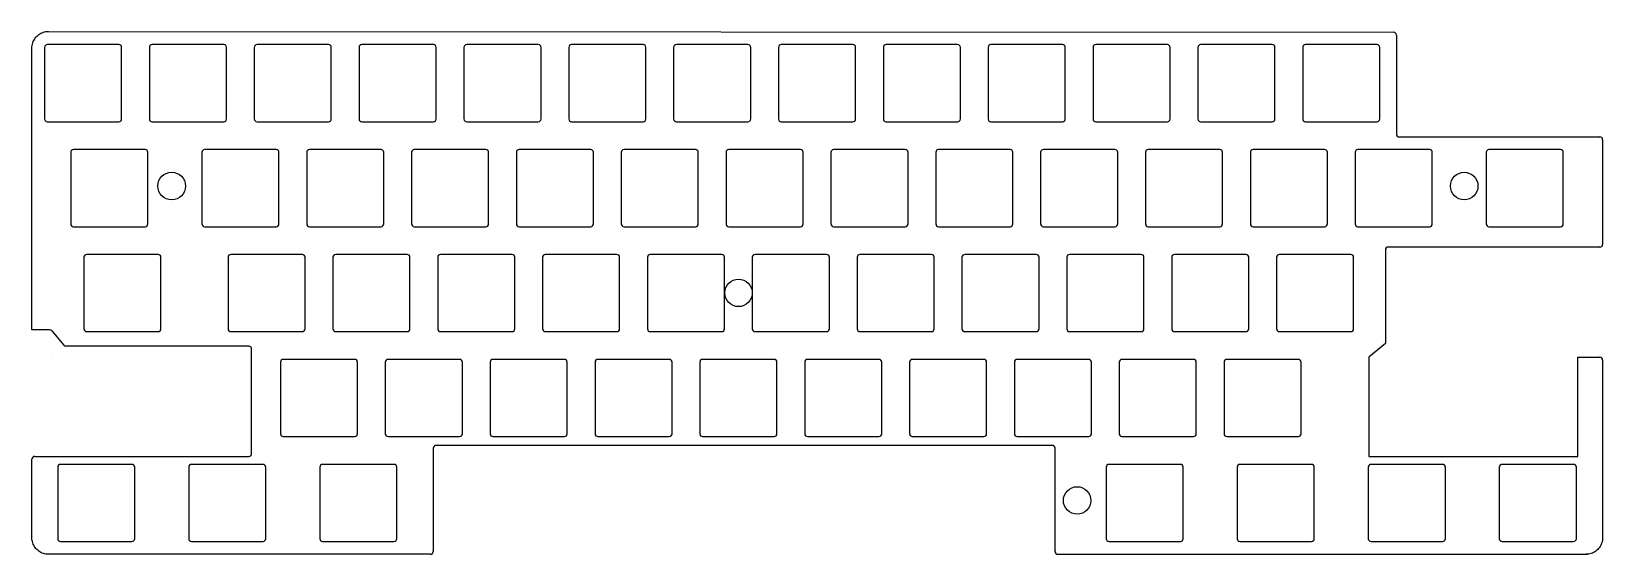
# Model space of a CAD drawing. Extents: x 0 to 285, y 0 to 95.
import ezdxf

# ---------------------------------------------------------------- set-up
doc = ezdxf.new("R2010")
doc.units = 0
doc.header["$MEASUREMENT"] = 0
doc.layers.add('keebio', color=18, linetype='Continuous', lineweight=25, true_color=0x000000)

msp = doc.modelspace()

# ---------------------------------------------------------------- linework, layer by layer
at = {"color": 0}
for p, q in [((0.81, 94.1), (0.97, 94.28)), ((0.97, 94.28), (1.15, 94.44)), ((1.15, 94.44), (1.33, 94.58)), ((1.33, 94.58), (1.53, 94.71)), ((1.53, 94.71), (1.73, 94.83)), ((1.73, 94.83), (1.95, 94.93)), ((1.95, 94.93), (2.17, 95.01)), ((2.17, 95.01), (2.4, 95.07)), ((2.4, 95.07), (2.63, 95.12)), ((2.63, 95.12), (2.86, 95.15)), ((2.86, 95.15), (3.1, 95.15)), ((3.1, 95.15), (247.5, 95)), ((0.1, 92.39), (0.13, 92.63)), ((0.1, 92.16), (0.1, 92.39)), ((0.1, 40.99), (0.1, 92.16)), ((0.13, 92.63), (0.18, 92.86)), ((0.18, 92.86), (0.24, 93.08)), ((0.24, 93.08), (0.32, 93.3)), ((0.32, 93.3), (0.42, 93.52)), ((0.42, 93.52), (0.54, 93.72)), ((0.54, 93.72), (0.67, 93.92)), ((0.67, 93.92), (0.81, 94.1)), ((285.47, 75.5), (285.47, 56.5)), ((3.3, 40.99), (0.1, 40.99)), ((280.99, 35.99), (284.97, 35.99)), ((285.47, 35.49), (285.47, 3.23)), ((0.1, 3.23), (0.1, 17.5)), ((0.1, 2.99), (0.1, 3.23)), ((0.13, 2.76), (0.1, 2.99)), ((285.46, 2.99), (285.43, 2.76)), ((285.47, 3.23), (285.46, 2.99)), ((0.18, 2.53), (0.13, 2.76)), ((0.24, 2.3), (0.18, 2.53)), ((0.32, 2.08), (0.24, 2.3)), ((0.42, 1.87), (0.32, 2.08)), ((0.54, 1.66), (0.42, 1.87)), ((0.67, 1.46), (0.54, 1.66)), ((0.81, 1.28), (0.67, 1.46)), ((0.97, 1.11), (0.81, 1.28)), ((1.15, 0.95), (0.97, 1.11)), ((1.33, 0.8), (1.15, 0.95)), ((1.53, 0.67), (1.33, 0.8)), ((1.73, 0.55), (1.53, 0.67)), ((1.95, 0.46), (1.73, 0.55)), ((2.17, 0.37), (1.95, 0.46)), ((2.4, 0.31), (2.17, 0.37)), ((2.63, 0.27), (2.4, 0.31)), ((2.86, 0.24), (2.63, 0.27)), ((3.1, 0.23), (2.86, 0.24)), ((72.5, 0.23), (3.1, 0.23)), ((282.71, 0.24), (282.47, 0.23)), ((282.94, 0.27), (282.71, 0.24)), ((283.17, 0.31), (282.94, 0.27)), ((283.4, 0.37), (283.17, 0.31)), ((283.62, 0.46), (283.4, 0.37)), ((283.83, 0.55), (283.62, 0.46)), ((284.04, 0.67), (283.83, 0.55)), ((284.23, 0.8), (284.04, 0.67)), ((284.42, 0.95), (284.23, 0.8)), ((284.59, 1.11), (284.42, 0.95)), ((284.75, 1.28), (284.59, 1.11)), ((284.9, 1.46), (284.75, 1.28)), ((285.03, 1.66), (284.9, 1.46)), ((285.14, 1.87), (285.03, 1.66)), ((285.24, 2.08), (285.14, 1.87)), ((285.32, 2.3), (285.24, 2.08)), ((285.39, 2.53), (285.32, 2.3)), ((285.43, 2.76), (285.39, 2.53))]:
    msp.add_line(p, q, dxfattribs=at)
at = {"linetype": 'Continuous'}
msp.add_line((3.6, 35.99), (3.6, 35.99), dxfattribs=at)
for centre in [(25.48, 67.09), (260.33, 67.09), (128.48, 47.69)]:
    msp.add_circle(centre, 2.5, dxfattribs=at)
msp.add_arc((0, 0), 0, 0, 0, dxfattribs=at)
at = {"layer": 'keebio'}
for p, q in [((248, 94.5), (248, 76.5)), ((2.39, 92.26), (2.39, 79.26)), ((15.89, 92.76), (2.89, 92.76)), ((16.39, 79.26), (16.39, 92.26)), ((21.44, 92.26), (21.44, 79.26)), ((34.94, 92.76), (21.94, 92.76)), ((35.44, 79.26), (35.44, 92.26)), ((40.49, 92.26), (40.49, 79.26)), ((53.99, 92.76), (40.99, 92.76)), ((54.49, 79.26), (54.49, 92.26)), ((59.54, 92.26), (59.54, 79.26)), ((73.04, 92.76), (60.04, 92.76)), ((73.54, 79.26), (73.54, 92.26)), ((78.59, 92.26), (78.59, 79.26)), ((92.09, 92.76), (79.09, 92.76)), ((92.59, 79.26), (92.59, 92.26)), ((97.64, 92.26), (97.64, 79.26)), ((111.14, 92.76), (98.14, 92.76)), ((111.64, 79.26), (111.64, 92.26)), ((116.69, 92.26), (116.69, 79.26)), ((130.19, 92.76), (117.19, 92.76)), ((130.69, 79.26), (130.69, 92.26)), ((135.74, 92.26), (135.74, 79.26)), ((149.24, 92.76), (136.24, 92.76)), ((149.74, 79.26), (149.74, 92.26)), ((154.79, 92.26), (154.79, 79.26)), ((168.29, 92.76), (155.29, 92.76)), ((168.79, 79.26), (168.79, 92.26)), ((173.84, 92.26), (173.84, 79.26)), ((187.34, 92.76), (174.34, 92.76)), ((187.84, 79.26), (187.84, 92.26)), ((192.89, 92.26), (192.89, 79.26)), ((206.39, 92.76), (193.39, 92.76)), ((206.89, 79.26), (206.89, 92.26)), ((211.94, 92.26), (211.94, 79.26)), ((225.44, 92.76), (212.44, 92.76)), ((225.94, 79.26), (225.94, 92.26)), ((230.99, 92.26), (230.99, 79.26)), ((244.49, 92.76), (231.49, 92.76)), ((244.99, 79.26), (244.99, 92.26)), ((2.89, 78.76), (15.89, 78.76)), ((21.94, 78.76), (34.94, 78.76)), ((40.99, 78.76), (53.99, 78.76)), ((60.04, 78.76), (73.04, 78.76)), ((79.09, 78.76), (92.09, 78.76)), ((98.14, 78.76), (111.14, 78.76)), ((117.19, 78.76), (130.19, 78.76)), ((136.24, 78.76), (149.24, 78.76)), ((155.29, 78.76), (168.29, 78.76)), ((174.34, 78.76), (187.34, 78.76)), ((193.39, 78.76), (206.39, 78.76)), ((212.44, 78.76), (225.44, 78.76)), ((231.49, 78.76), (244.49, 78.76)), ((248.5, 76), (282.5, 76)), ((282.5, 76), (284.97, 76)), ((7.15, 73.21), (7.15, 60.21)), ((20.65, 73.71), (7.65, 73.71)), ((21.15, 60.21), (21.15, 73.21)), ((30.97, 73.21), (30.97, 60.21)), ((44.47, 73.71), (31.47, 73.71)), ((44.97, 60.21), (44.97, 73.21)), ((50.02, 73.21), (50.02, 60.21)), ((63.52, 73.71), (50.52, 73.71)), ((64.02, 60.21), (64.02, 73.21)), ((69.07, 73.21), (69.07, 60.21)), ((82.57, 73.71), (69.57, 73.71)), ((83.07, 60.21), (83.07, 73.21)), ((88.12, 73.21), (88.12, 60.21)), ((101.62, 73.71), (88.62, 73.71)), ((102.12, 60.21), (102.12, 73.21)), ((107.17, 73.21), (107.17, 60.21)), ((120.67, 73.71), (107.67, 73.71)), ((121.17, 60.21), (121.17, 73.21)), ((126.22, 73.21), (126.22, 60.21)), ((139.72, 73.71), (126.72, 73.71)), ((140.22, 60.21), (140.22, 73.21)), ((145.27, 73.21), (145.27, 60.21)), ((158.77, 73.71), (145.77, 73.71)), ((159.27, 60.21), (159.27, 73.21)), ((164.32, 73.21), (164.32, 60.21)), ((177.82, 73.71), (164.82, 73.71)), ((178.32, 60.21), (178.32, 73.21)), ((183.37, 73.21), (183.37, 60.21)), ((196.87, 73.71), (183.87, 73.71)), ((197.37, 60.21), (197.37, 73.21)), ((202.42, 73.21), (202.42, 60.21)), ((215.92, 73.71), (202.92, 73.71)), ((216.42, 60.21), (216.42, 73.21)), ((221.47, 73.21), (221.47, 60.21)), ((234.97, 73.71), (221.97, 73.71)), ((235.47, 60.21), (235.47, 73.21)), ((240.52, 73.21), (240.52, 60.21)), ((254.02, 73.71), (241.02, 73.71)), ((254.52, 60.21), (254.52, 73.21)), ((264.33, 73.21), (264.33, 60.21)), ((277.83, 73.71), (264.83, 73.71)), ((278.33, 60.21), (278.33, 73.21)), ((7.65, 59.71), (20.65, 59.71)), ((31.47, 59.71), (44.47, 59.71)), ((50.52, 59.71), (63.52, 59.71)), ((69.57, 59.71), (82.57, 59.71)), ((88.62, 59.71), (101.62, 59.71)), ((107.67, 59.71), (120.67, 59.71)), ((126.72, 59.71), (139.72, 59.71)), ((145.77, 59.71), (158.77, 59.71)), ((164.82, 59.71), (177.82, 59.71)), ((183.87, 59.71), (196.87, 59.71)), ((202.92, 59.71), (215.92, 59.71)), ((221.97, 59.71), (234.97, 59.71)), ((241.02, 59.71), (254.02, 59.71)), ((264.83, 59.71), (277.83, 59.71)), ((23.03, 54.66), (10.03, 54.66)), ((49.23, 54.66), (36.23, 54.66)), ((68.28, 54.66), (55.28, 54.66)), ((87.33, 54.66), (74.33, 54.66)), ((106.38, 54.66), (93.38, 54.66)), ((125.43, 54.66), (112.43, 54.66)), ((144.48, 54.66), (131.48, 54.66)), ((163.53, 54.66), (150.53, 54.66)), ((182.58, 54.66), (169.58, 54.66)), ((201.63, 54.66), (188.63, 54.66)), ((220.68, 54.66), (207.68, 54.66)), ((239.73, 54.66), (226.73, 54.66)), ((246, 55.5), (246, 38.5)), ((284.97, 56), (246.5, 56)), ((9.53, 54.16), (9.53, 41.16)), ((23.53, 41.16), (23.53, 54.16)), ((35.73, 54.16), (35.73, 41.16)), ((49.73, 41.16), (49.73, 54.16)), ((54.78, 54.16), (54.78, 41.16)), ((68.78, 41.16), (68.78, 54.16)), ((73.83, 54.16), (73.83, 41.16)), ((87.83, 41.16), (87.83, 54.16)), ((92.88, 54.16), (92.88, 41.16)), ((106.88, 41.16), (106.88, 54.16)), ((111.93, 54.16), (111.93, 41.16)), ((125.93, 41.16), (125.93, 54.16)), ((130.98, 54.16), (130.98, 41.16)), ((144.98, 41.16), (144.98, 54.16)), ((150.03, 54.16), (150.03, 41.16)), ((164.03, 41.16), (164.03, 54.16)), ((169.08, 54.16), (169.08, 41.16)), ((183.08, 41.16), (183.08, 54.16)), ((188.13, 54.16), (188.13, 41.16)), ((202.13, 41.16), (202.13, 54.16)), ((207.18, 54.16), (207.18, 41.16)), ((221.18, 41.16), (221.18, 54.16)), ((226.23, 54.16), (226.23, 41.16)), ((240.23, 41.16), (240.23, 54.16)), ((3.68, 40.81), (5.9, 38.18)), ((10.03, 40.66), (23.03, 40.66)), ((36.23, 40.66), (49.23, 40.66)), ((55.28, 40.66), (68.28, 40.66)), ((74.33, 40.66), (87.33, 40.66)), ((93.38, 40.66), (106.38, 40.66)), ((112.43, 40.66), (125.43, 40.66)), ((131.48, 40.66), (144.48, 40.66)), ((150.53, 40.66), (163.53, 40.66)), ((169.58, 40.66), (182.58, 40.66)), ((188.63, 40.66), (201.63, 40.66)), ((207.68, 40.66), (220.68, 40.66)), ((226.73, 40.66), (239.73, 40.66)), ((39.5, 38), (6.28, 38)), ((40, 18.5), (40, 37.5)), ((246, 38.5), (243, 36)), ((45.25, 35.11), (45.25, 22.11)), ((58.75, 35.61), (45.75, 35.61)), ((59.25, 22.11), (59.25, 35.11)), ((64.3, 35.11), (64.3, 22.11)), ((77.8, 35.61), (64.8, 35.61)), ((78.3, 22.11), (78.3, 35.11)), ((83.35, 35.11), (83.35, 22.11)), ((96.85, 35.61), (83.85, 35.61)), ((97.35, 22.11), (97.35, 35.11)), ((102.4, 35.11), (102.4, 22.11)), ((115.9, 35.61), (102.9, 35.61)), ((116.4, 22.11), (116.4, 35.11)), ((121.45, 35.11), (121.45, 22.11)), ((134.95, 35.61), (121.95, 35.61)), ((135.45, 22.11), (135.45, 35.11)), ((140.5, 35.11), (140.5, 22.11)), ((154, 35.61), (141, 35.61)), ((154.5, 22.11), (154.5, 35.11)), ((159.55, 35.11), (159.55, 22.11)), ((173.05, 35.61), (160.05, 35.61)), ((173.55, 22.11), (173.55, 35.11)), ((178.6, 35.11), (178.6, 22.11)), ((192.1, 35.61), (179.1, 35.61)), ((192.6, 22.11), (192.6, 35.11)), ((197.65, 35.11), (197.65, 22.11)), ((211.15, 35.61), (198.15, 35.61)), ((211.65, 22.11), (211.65, 35.11)), ((216.7, 35.11), (216.7, 22.11)), ((230.2, 35.61), (217.2, 35.61)), ((230.7, 22.11), (230.7, 35.11)), ((243, 36), (243, 18)), ((281, 18), (280.99, 35.99)), ((45.75, 21.61), (58.75, 21.61)), ((64.8, 21.61), (77.8, 21.61)), ((131, 20), (73.5, 20)), ((83.85, 21.61), (96.85, 21.61)), ((102.9, 21.61), (115.9, 21.61)), ((121.95, 21.61), (134.95, 21.61)), ((185.5, 20), (131, 20)), ((141, 21.61), (154, 21.61)), ((160.05, 21.61), (173.05, 21.61)), ((179.1, 21.61), (192.1, 21.61)), ((198.15, 21.61), (211.15, 21.61)), ((217.2, 21.61), (230.2, 21.61)), ((0.6, 18), (39.5, 18)), ((73, 19.5), (73, 0.73)), ((186, 0.73), (186, 19.5)), ((243, 18), (281, 18)), ((4.77, 16.06), (4.77, 3.06)), ((18.27, 16.56), (5.27, 16.56)), ((18.77, 3.06), (18.77, 16.06)), ((28.58, 16.06), (28.58, 3.06)), ((42.08, 16.56), (29.08, 16.56)), ((42.58, 3.06), (42.58, 16.06)), ((52.4, 16.06), (52.4, 3.06)), ((65.9, 16.56), (52.9, 16.56)), ((66.4, 3.06), (66.4, 16.06)), ((195.27, 16.06), (195.27, 3.06)), ((208.77, 16.56), (195.77, 16.56)), ((209.27, 3.06), (209.27, 16.06)), ((219.08, 16.06), (219.08, 3.06)), ((232.58, 16.56), (219.58, 16.56)), ((233.08, 3.06), (233.08, 16.06)), ((242.9, 16.06), (242.9, 3.06)), ((256.4, 16.56), (243.4, 16.56)), ((256.9, 3.06), (256.9, 16.06)), ((266.71, 16.06), (266.71, 3.06)), ((280.21, 16.56), (267.21, 16.56)), ((280.71, 3.06), (280.71, 16.06)), ((5.27, 2.56), (18.27, 2.56)), ((29.08, 2.56), (42.08, 2.56)), ((52.9, 2.56), (65.9, 2.56)), ((186.5, 0.23), (282.71, 0.24)), ((195.77, 2.56), (208.77, 2.56)), ((219.58, 2.56), (232.58, 2.56)), ((243.4, 2.56), (256.4, 2.56)), ((267.21, 2.56), (280.21, 2.56))]:
    msp.add_line(p, q, dxfattribs=at)
at = {"layer": 'keebio', "linetype": 'Continuous'}
msp.add_circle((190, 10), 2.5, dxfattribs=at)
at = {"layer": 'keebio'}
for centre, start, end in [((247.5, 94.5), 0, 89.9638), ((2.89, 92.26), 90, 180), ((15.89, 92.26), 0, 90), ((21.94, 92.26), 90, 180), ((34.94, 92.26), 0, 90), ((40.99, 92.26), 90, 180), ((53.99, 92.26), 0, 90), ((60.04, 92.26), 90, 180), ((73.04, 92.26), 0, 90), ((79.09, 92.26), 90, 180), ((92.09, 92.26), 0, 90), ((98.14, 92.26), 90, 180), ((111.14, 92.26), 0, 90), ((117.19, 92.26), 90, 180), ((130.19, 92.26), 0, 90), ((136.24, 92.26), 90, 180), ((149.24, 92.26), 0, 90), ((155.29, 92.26), 90, 180), ((168.29, 92.26), 0, 90), ((174.34, 92.26), 90, 180), ((187.34, 92.26), 0, 90), ((193.39, 92.26), 90, 180), ((206.39, 92.26), 0, 90), ((212.44, 92.26), 90, 180), ((225.44, 92.26), 0, 90), ((231.49, 92.26), 90, 180), ((244.49, 92.26), 0, 90), ((2.89, 79.26), 180, 270), ((15.89, 79.26), 270, 0), ((21.94, 79.26), 180, 270), ((34.94, 79.26), 270, 0), ((40.99, 79.26), 180, 270), ((53.99, 79.26), 270, 0), ((60.04, 79.26), 180, 270), ((73.04, 79.26), 270, 0), ((79.09, 79.26), 180, 270), ((92.09, 79.26), 270, 0), ((98.14, 79.26), 180, 270), ((111.14, 79.26), 270, 0), ((117.19, 79.26), 180, 270), ((130.19, 79.26), 270, 0), ((136.24, 79.26), 180, 270), ((149.24, 79.26), 270, 0), ((155.29, 79.26), 180, 270), ((168.29, 79.26), 270, 0), ((174.34, 79.26), 180, 270), ((187.34, 79.26), 270, 0), ((193.39, 79.26), 180, 270), ((206.39, 79.26), 270, 0), ((212.44, 79.26), 180, 270), ((225.44, 79.26), 270, 0), ((231.49, 79.26), 180, 270), ((244.49, 79.26), 270, 0), ((248.5, 76.5), 180, 270), ((284.97, 75.5), 0, 90), ((7.65, 73.21), 90, 180), ((20.65, 73.21), 0, 90), ((31.47, 73.21), 90, 180), ((44.47, 73.21), 0, 90), ((50.52, 73.21), 90, 180), ((63.52, 73.21), 0, 90), ((69.57, 73.21), 90, 180), ((82.57, 73.21), 0, 90), ((88.62, 73.21), 90, 180), ((101.62, 73.21), 0, 90), ((107.67, 73.21), 90, 180), ((120.67, 73.21), 0, 90), ((126.72, 73.21), 90, 180), ((139.72, 73.21), 0, 90), ((145.77, 73.21), 90, 180), ((158.77, 73.21), 0, 90), ((164.82, 73.21), 90, 180), ((177.82, 73.21), 0, 90), ((183.87, 73.21), 90, 180), ((196.87, 73.21), 0, 90), ((202.92, 73.21), 90, 180), ((215.92, 73.21), 0, 90), ((221.97, 73.21), 90, 180), ((234.97, 73.21), 0, 90), ((241.02, 73.21), 90, 180), ((254.02, 73.21), 0, 90), ((264.83, 73.21), 90, 180), ((277.83, 73.21), 0, 90), ((7.65, 60.21), 180, 270), ((20.65, 60.21), 270, 0), ((31.47, 60.21), 180, 270), ((44.47, 60.21), 270, 0), ((50.52, 60.21), 180, 270), ((63.52, 60.21), 270, 0), ((69.57, 60.21), 180, 270), ((82.57, 60.21), 270, 0), ((88.62, 60.21), 180, 270), ((101.62, 60.21), 270, 0), ((107.67, 60.21), 180, 270), ((120.67, 60.21), 270, 0), ((126.72, 60.21), 180, 270), ((139.72, 60.21), 270, 0), ((145.77, 60.21), 180, 270), ((158.77, 60.21), 270, 0), ((164.82, 60.21), 180, 270), ((177.82, 60.21), 270, 0), ((183.87, 60.21), 180, 270), ((196.87, 60.21), 270, 0), ((202.92, 60.21), 180, 270), ((215.92, 60.21), 270, 0), ((221.97, 60.21), 180, 270), ((234.97, 60.21), 270, 0), ((241.02, 60.21), 180, 270), ((254.02, 60.21), 270, 0), ((264.83, 60.21), 180, 270), ((277.83, 60.21), 270, 0), ((10.03, 54.16), 90, 180), ((23.03, 54.16), 0, 90), ((36.23, 54.16), 90, 180), ((49.23, 54.16), 0, 90), ((55.28, 54.16), 90, 180), ((68.28, 54.16), 0, 90), ((74.33, 54.16), 90, 180), ((87.33, 54.16), 0, 90), ((93.38, 54.16), 90, 180), ((106.38, 54.16), 0, 90), ((112.43, 54.16), 90, 180), ((125.43, 54.16), 0, 90), ((131.48, 54.16), 90, 180), ((144.48, 54.16), 0, 90), ((150.53, 54.16), 90, 180), ((163.53, 54.16), 0, 90), ((169.58, 54.16), 90, 180), ((182.58, 54.16), 0, 90), ((188.63, 54.16), 90, 180), ((201.63, 54.16), 0, 90), ((207.68, 54.16), 90, 180), ((220.68, 54.16), 0, 90), ((226.73, 54.16), 90, 180), ((239.73, 54.16), 0, 90), ((246.5, 55.5), 90, 180), ((284.97, 56.5), 270, 0), ((3.3, 40.49), 40.0907, 90), ((10.03, 41.16), 180, 270), ((23.03, 41.16), 270, 0), ((36.23, 41.16), 180, 270), ((49.23, 41.16), 270, 0), ((55.28, 41.16), 180, 270), ((68.28, 41.16), 270, 0), ((74.33, 41.16), 180, 270), ((87.33, 41.16), 270, 0), ((93.38, 41.16), 180, 270), ((106.38, 41.16), 270, 0), ((112.43, 41.16), 180, 270), ((125.43, 41.16), 270, 0), ((131.48, 41.16), 180, 270), ((144.48, 41.16), 270, 0), ((150.53, 41.16), 180, 270), ((163.53, 41.16), 270, 0), ((169.58, 41.16), 180, 270), ((182.58, 41.16), 270, 0), ((188.63, 41.16), 180, 270), ((201.63, 41.16), 270, 0), ((207.68, 41.16), 180, 270), ((220.68, 41.16), 270, 0), ((226.73, 41.16), 180, 270), ((239.73, 41.16), 270, 0), ((6.28, 38.5), 220.0907, 270), ((39.5, 37.5), 0, 90), ((45.75, 35.11), 90, 180), ((58.75, 35.11), 0, 90), ((64.8, 35.11), 90, 180), ((77.8, 35.11), 0, 90), ((83.85, 35.11), 90, 180), ((96.85, 35.11), 0, 90), ((102.9, 35.11), 90, 180), ((115.9, 35.11), 0, 90), ((121.95, 35.11), 90, 180), ((134.95, 35.11), 0, 90), ((141, 35.11), 90, 180), ((154, 35.11), 0, 90), ((160.05, 35.11), 90, 180), ((173.05, 35.11), 0, 90), ((179.1, 35.11), 90, 180), ((192.1, 35.11), 0, 90), ((198.15, 35.11), 90, 180), ((211.15, 35.11), 0, 90), ((217.2, 35.11), 90, 180), ((230.2, 35.11), 0, 90), ((284.97, 35.49), 0, 90), ((45.75, 22.11), 180, 270), ((58.75, 22.11), 270, 0), ((64.8, 22.11), 180, 270), ((73.5, 19.5), 90, 180), ((77.8, 22.11), 270, 0), ((83.85, 22.11), 180, 270), ((96.85, 22.11), 270, 0), ((102.9, 22.11), 180, 270), ((115.9, 22.11), 270, 0), ((121.95, 22.11), 180, 270), ((134.95, 22.11), 270, 0), ((141, 22.11), 180, 270), ((154, 22.11), 270, 0), ((160.05, 22.11), 180, 270), ((173.05, 22.11), 270, 0), ((179.1, 22.11), 180, 270), ((185.5, 19.5), 0, 90), ((192.1, 22.11), 270, 0), ((198.15, 22.11), 180, 270), ((211.15, 22.11), 270, 0), ((217.2, 22.11), 180, 270), ((230.2, 22.11), 270, 0), ((0.6, 17.5), 90, 180), ((39.5, 18.5), 270, 0), ((5.27, 16.06), 90, 180), ((18.27, 16.06), 0, 90), ((29.08, 16.06), 90, 180), ((42.08, 16.06), 0, 90), ((52.9, 16.06), 90, 180), ((65.9, 16.06), 0, 90), ((195.77, 16.06), 90, 180), ((208.77, 16.06), 0, 90), ((219.58, 16.06), 90, 180), ((232.58, 16.06), 0, 90), ((243.4, 16.06), 90, 180), ((256.4, 16.06), 0, 90), ((267.21, 16.06), 90, 180), ((280.21, 16.06), 0, 90), ((5.27, 3.06), 180, 270), ((18.27, 3.06), 270, 0), ((29.08, 3.06), 180, 270), ((42.08, 3.06), 270, 0), ((52.9, 3.06), 180, 270), ((65.9, 3.06), 270, 0), ((195.77, 3.06), 180, 270), ((208.77, 3.06), 270, 0), ((219.58, 3.06), 180, 270), ((232.58, 3.06), 270, 0), ((243.4, 3.06), 180, 270), ((256.4, 3.06), 270, 0), ((267.21, 3.06), 180, 270), ((280.21, 3.06), 270, 0), ((72.5, 0.73), 270, 0), ((186.5, 0.73), 180, 270.0065)]:
    msp.add_arc(centre, 0.5, start, end, dxfattribs=at)

doc.saveas('drawing.dxf')
